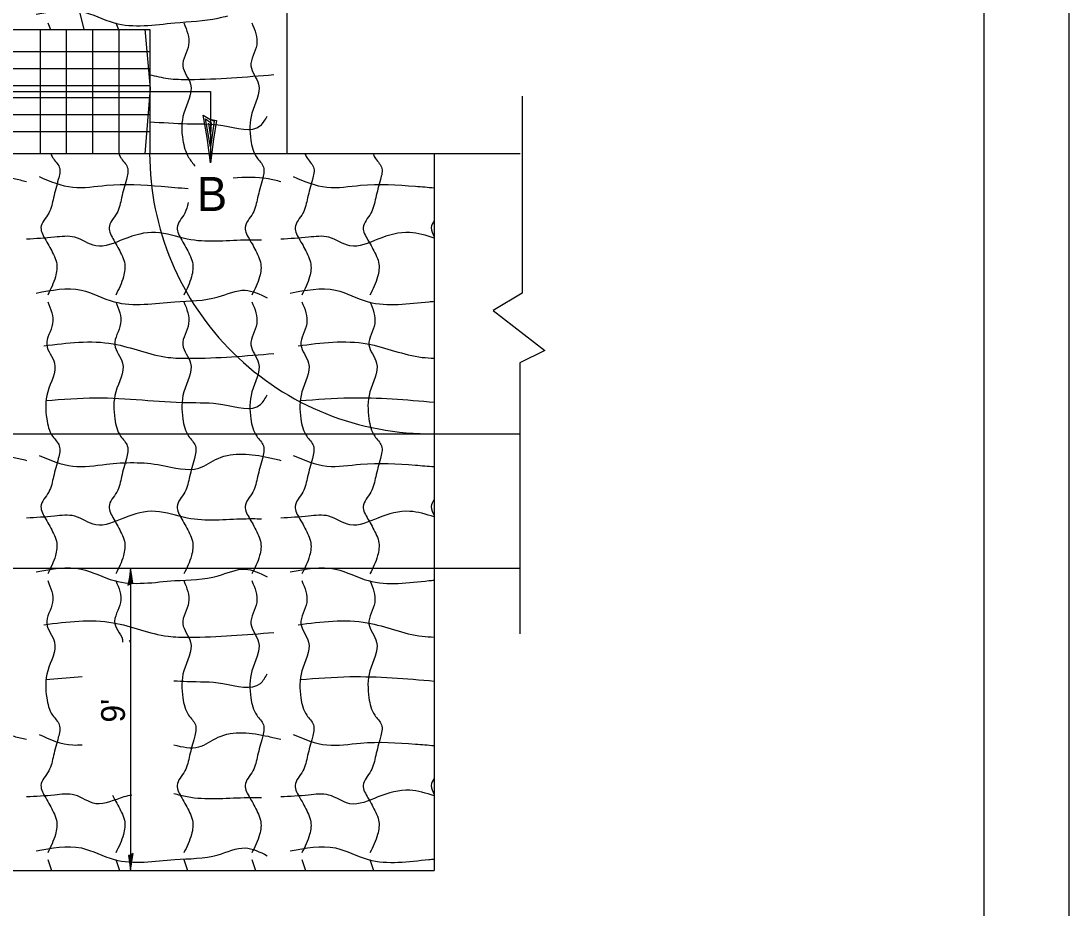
# Model space of a CAD drawing. Extents: x 0 to 2.83, y -0.08 to 1.83.
# Drawn here: x 2.32 to 2.833, y 0.79 to 1.224 of the extents above; entities that cross this region are included whole.
import ezdxf

# ---------------------------------------------------------------- set-up
doc = ezdxf.new("R2010")
doc.units = 0
for name, color, linetype in [('RD_Pr_Roadway_Dimensions', 7, 'Continuous'), ('SH_General_Details', 7, 'Continuous'), ('SH_Printer_Plotting_Border', 7, 'Continuous')]:
    doc.layers.add(name, color=color, linetype=linetype)

msp = doc.modelspace()

# ---------------------------------------------------------------- linework, layer by layer
at = {"layer": 'RD_Pr_Roadway_Dimensions'}
msp.add_line((2.373619460609366, 0.9562506241994598), (2.373619460609366, 0.8080222908655801), dxfattribs=at)
for points in [[(2.373507793949355, 0.9485989575388529), (2.3746494606202435, 0.9488556241991618), (2.3741577939456295, 0.9520906241933503), (2.373619460609366, 0.9562506241994598), (2.373009460614432, 0.9518089575367668), (2.3723261272771254, 0.9479172908666231), (2.373507793949355, 0.9485989575388529), (2.374262793944587, 0.9489406241970756), (2.373612793949057, 0.9534556242028871), (2.3727461272744432, 0.9485206242005029), (2.373717793948014, 0.9492489575343825), (2.3735861272877052, 0.9513222908573845), (2.373284460610707, 0.9493272908727327)], [(2.3737311272686314, 0.8156739575269321), (2.3725894606178595, 0.8154172908666232), (2.373081127272357, 0.8121822908716896), (2.373619460609366, 0.8080222908655801), (2.3742294606035546, 0.8124639575282732), (2.374912793940861, 0.8163556241991617), (2.3737311272686314, 0.8156739575269321), (2.3729761272734, 0.8153322908679643), (2.3736261272696746, 0.8108172908621528), (2.3744927939442886, 0.815752290864537), (2.3735211272699726, 0.8150239575306574), (2.373652793950398, 0.8129506242076554), (2.3739544606072798, 0.8149456241923072)]]:
    msp.add_lwpolyline(points, dxfattribs=at)
at = {"layer": 'SH_General_Details'}
for p, q in [((2.833327666666666, 0), (2.833327666666666, 1.8333333334922792)), ((2.4502094606025113, 1.4962289575340846), (2.4502094606025113, 1.1593989575306574)), ((2.3330261272853208, 1.2233472908737757), (2.334306127276827, 1.2200456241967776)), ((2.3663594606189027, 1.2233472908737757), (2.367639460609664, 1.2200456241967776)), ((1.8667627939445868, 1.2200456241967776), (2.3829661272829368, 1.2200456241967776)), ((2.3292994606165185, 1.2202172908584275), (2.3292994606165185, 1.1912006242076554)), ((2.342132793949355, 1.2202172908584275), (2.342132793949355, 1.1912006242076554)), ((2.3549661272829367, 1.2202172908584275), (2.3549661272829367, 1.1912006242076554)), ((2.3677994606165185, 1.2202172908584275), (2.3677994606165185, 1.1912006242076554)), ((2.380632793949355, 1.2202172908584275), (2.383132793949355, 1.1912006242076554)), ((2.3829661272829368, 1.2200456241967776), (2.3829661272829368, 1.1593989575306574)), ((2.2181627939408615, 1.2093839575248457), (2.383132793949355, 1.2093839575248457)), ((2.2181627939408615, 1.2010506241920091), (2.383132793949355, 1.2010506241920091)), ((2.2181627939408615, 1.1927172908584276), (2.383132793949355, 1.1927172908584276)), ((2.3292994606165185, 1.1912006242076554), (2.3292994606165185, 1.1592272908690073)), ((2.342132793949355, 1.1912006242076554), (2.342132793949355, 1.1592272908690073)), ((2.3549661272829367, 1.1912006242076554), (2.3549661272829367, 1.1592272908690073)), ((2.3677994606165185, 1.1912006242076554), (2.3677994606165185, 1.1592272908690073)), ((2.383132793949355, 1.1912006242076554), (2.380632793949355, 1.1592272908690073)), ((1.8369211272863641, 1.1897222908737757), (2.4128077939419046, 1.1897222908737757)), ((2.2181627939408615, 1.1867272908690074), (2.383132793949355, 1.1867272908690074)), ((2.4128077939419046, 1.1897222908737757), (2.4128077939419046, 1.154770624200503)), ((2.565387793944587, 1.1875056241946915), (2.565387793944587, 1.0909156242015459)), ((2.2181627939408615, 1.1783939575354256), (2.383132793949355, 1.1783939575354256)), ((2.2181627939408615, 1.1700606242018439), (2.383132793949355, 1.1700606242018439)), ((1.8667627939445868, 1.1593989575306574), (2.3829661272829368, 1.1593989575306574)), ((2.3829661272829368, 1.1593989575306574), (2.5645377939408616, 1.1593989575306574)), ((2.522382793949355, 1.1593989575306574), (2.522382793949355, 0.8080222908655801)), ((2.565387793944587, 1.0909156242015459), (2.551167793936093, 1.082378957529614)), ((2.551167793936093, 1.082378957529614), (2.5765594606069815, 1.062868957539151)), ((2.5765594606069815, 1.062868957539151), (2.564371127274443, 1.0567672908703485)), ((2.564371127274443, 1.0567672908703485), (2.564371127274443, 0.9239522908727327)), ((2.564697793946971, 1.0218822908597687), (2.2421527939503982, 1.0218822908597687)), ((1.6847711272699728, 0.9562506241994598), (2.564277793950398, 0.9562506241994598)), ((2.372956127272357, 0.9210006241994598), (2.3734244606165182, 0.9198739575343826)), ((2.3320794606072797, 0.9016339575248459), (2.3498394606178596, 0.9031089575293162)), ((2.3330261272853208, 0.8134472908573844), (2.334816127286662, 0.8080222908655801)), ((2.3663594606189027, 0.8134472908573844), (2.3681494606202436, 0.8080222908655801)), ((2.3996927939517394, 0.8134472908573844), (2.4014827939538255, 0.8080222908655801)), ((2.433026127285321, 0.8134472908573844), (2.434816127286662, 0.8080222908655801)), ((2.4575194606048956, 0.8134472908573844), (2.4593094606069816, 0.8080222908655801)), ((2.490852793938477, 0.8134472908573844), (2.4926427939398184, 0.8080222908655801)), ((1.7273444606130912, 0.8080222908655801), (2.522382793949355, 0.8080222908655801))]:
    msp.add_line(p, q, dxfattribs=at)
msp.add_lwpolyline([(0.16666099999999995, 1.791666666825613), (2.791661000019868, 1.791666666825613), (2.791661000019868, 0.04166666682561239), (0.16666099999999995, 0.04166666682561239)], close=True, dxfattribs=at)
msp.add_lwpolyline([(2.412494460609366, 1.1761956241923073), (2.415691127286662, 1.1754772908690074), (2.4143144606022133, 1.1664189575317003), (2.4128077939419046, 1.154770624200503), (2.4110994606083227, 1.1672072908679643), (2.4091861272720587, 1.1781039575340846), (2.412494460609366, 1.1761956241923073), (2.4146077939538255, 1.1752389575245479), (2.4127877939408613, 1.1625972908737756), (2.4103611272839798, 1.176415624201546), (2.413082793937434, 1.1743756241994598), (2.4127144606178597, 1.1685706241923073), (2.411869460609366, 1.1741572908560434)], dxfattribs=at)
for centre, radius, start, end in [((3.3957483897475496, 1.473383689582596), 1.0752650921392504, 179.45634444444454, 193.62727222222233), ((2.5204799016980424, 1.1595546143847206), 0.13751597066666663, 180.06536666666668, 270.79264166666667)]:
    msp.add_arc(centre, radius, start, end, dxfattribs=at)
for points in [[(2.3273661272792117, 1.2275939575235046), (2.3495327939456296, 1.2290072908597687), (2.365566127286662, 1.2233472908737757), (2.39527279393505, 1.2233472908737757), (2.416492793944289, 1.2257072908679643), (2.4213061272768273, 1.2268522908690074)], [(2.3996927939517394, 1.2233472908737757), (2.4020527939466727, 1.212627290864537), (2.399219460613091, 1.2022539575296143), (2.4029927939442888, 1.1932939575317003), (2.3996927939517394, 1.17914729086558), (2.399219460613091, 1.1659406241970756), (2.4020527939466727, 1.1574539575378098), (2.4052494606045975, 1.153115624189625)], [(2.433026127285321, 1.2233472908737757), (2.4353861272795094, 1.212627290864537), (2.4325527939466727, 1.2022539575296143), (2.436326127277125, 1.1932939575317003), (2.433026127285321, 1.17914729086558), (2.4325527939466727, 1.1659406241970756), (2.4353861272795094, 1.1574539575378098), (2.438686127272059, 1.1527339575293163), (2.4382127939527822, 1.146607290864239), (2.4358527939384773, 1.1376472908655801), (2.4334994606045974, 1.1301006242039302), (2.4297261272734, 1.1230272908608117), (2.4320794606072798, 1.1168939575354258), (2.4358527939384773, 1.1098206241923072), (2.437266127274741, 1.1060539575415351), (2.4367994606165184, 1.0989739575388529), (2.433026127285321, 1.0900139575401941)], [(2.3829661272829368, 1.1979706242086985), (2.3919727939432454, 1.1961206242042282), (2.4023461272781685, 1.19564729086558), (2.443846127278168, 1.1980072908597685)], [(2.3829661272829368, 1.17494395752723), (2.4014061272805525, 1.1739606241981186), (2.4188527939384774, 1.173013957540194), (2.437246127274443, 1.173013957540194), (2.440546127286364, 1.1777272908690073)], [(2.33453279394563, 1.1593989575306574), (2.3353861272795093, 1.1574539575378098), (2.3386861272720587, 1.1527339575293163), (2.338212793952782, 1.146607290864239), (2.3358527939384772, 1.1376472908655801), (2.3334994606045973, 1.1301006242039302), (2.3297261272734, 1.1230272908608117), (2.3320794606072797, 1.1168939575354258), (2.3358527939384772, 1.1098206241923072), (2.337266127274741, 1.1060539575415351), (2.3367994606165183, 1.0989739575388529), (2.3330261272853208, 1.0900139575401941)], [(2.3678661272792114, 1.1593989575306574), (2.3687194606130912, 1.1574539575378098), (2.3720194606048954, 1.1527339575293163), (2.371546127286364, 1.146607290864239), (2.3691861272720587, 1.1376472908655801), (2.366832793937434, 1.1301006242039302), (2.3630594606069817, 1.1230272908608117), (2.3654127939408616, 1.1168939575354258), (2.3691861272720587, 1.1098206241923072), (2.370599460608323, 1.1060539575415351), (2.370132793949355, 1.0989739575388529), (2.3663594606189027, 1.0900139575401941)], [(2.459026127285321, 1.1593989575306574), (2.4598794606192005, 1.1574539575378098), (2.46317946061175, 1.1527339575293163), (2.462706127272357, 1.146607290864239), (2.4603461272781684, 1.1376472908655801), (2.4579927939442885, 1.1301006242039302), (2.454219460613091, 1.1230272908608117), (2.456572793946971, 1.1168939575354258), (2.4603461272781684, 1.1098206241923072), (2.461759460614432, 1.1060539575415351), (2.461292793936093, 1.0989739575388529), (2.4575194606048956, 1.0900139575401941)], [(2.4923594606189026, 1.1593989575306574), (2.4932127939527824, 1.1574539575378098), (2.4965127939445866, 1.1527339575293163), (2.4960394606059384, 1.146607290864239), (2.49367946061175, 1.1376472908655801), (2.491326127277125, 1.1301006242039302), (2.487552793946673, 1.1230272908608117), (2.4899061272805527, 1.1168939575354258), (2.49367946061175, 1.1098206241923072), (2.495092793948014, 1.1060539575415351), (2.4946261272696746, 1.0989739575388529), (2.490852793938477, 1.0900139575401941)], [(2.2158294606072797, 1.1434506242076554), (2.220792793936093, 1.1428339575330415), (2.2372994606165184, 1.1437739575306574), (2.26417946061175, 1.1433072908716895), (2.282566127286662, 1.1418939575354257), (2.2919994606045977, 1.146607290864239), (2.316526127285321, 1.147080624202887), (2.322652793950398, 1.1456606242063143)], [(2.3287794606154755, 1.1480206242005029), (2.3452861272757843, 1.1428339575330415), (2.361792793936093, 1.1437739575306574), (2.388672793951441, 1.1433072908716895), (2.401816127286662, 1.1421822908716897)], [(2.423859460618903, 1.1475006241994599), (2.4410194606048954, 1.147080624202887), (2.447146127269973, 1.1456606242063143)], [(2.45327279393505, 1.1480206242005029), (2.4697794606154755, 1.1428339575330415), (2.4862861272757844, 1.1437739575306574), (2.513166127271016, 1.1433072908716895), (2.522382793949355, 1.1425722908573845)], [(2.401816127286662, 1.135280624190966), (2.400166127271016, 1.1301006242039302), (2.3963927939398184, 1.1230272908608117), (2.398746127274443, 1.1168939575354258), (2.4025194606048954, 1.1098206241923072), (2.4039327939419044, 1.1060539575415351), (2.4034661272829365, 1.0989739575388529), (2.3996927939517394, 1.0900139575401941)], [(2.522382793949355, 1.1264656241933504), (2.5208861272795096, 1.1230272908608117), (2.522382793949355, 1.1185622908669213)], [(2.4377127939527825, 1.1168939575354258), (2.4292261272734, 1.1168939575354258), (2.4014061272805525, 1.1173672908740737), (2.3858394606178597, 1.120667290866623), (2.370279460615475, 1.1173672908740737), (2.356606127268632, 1.1140672908621527), (2.3462261272734, 1.1183139575319985), (2.3363261272771254, 1.1183139575319985), (2.322652793950398, 1.1173672908740737)], [(2.522382793949355, 1.1179456241923071), (2.510332793937434, 1.120667290866623), (2.49477279393505, 1.1173672908740737), (2.481099460608323, 1.1140672908621527), (2.470719460613091, 1.1183139575319985), (2.4608194606168166, 1.1183139575319985), (2.447146127269973, 1.1173672908740737)], [(2.3273661272792117, 1.0909606241981187), (2.3495327939456296, 1.0923739575343825), (2.365566127286662, 1.0867139575282732), (2.39527279393505, 1.0867139575282732), (2.416492793944289, 1.0890739575224617), (2.429699460612048, 1.0923739575343825), (2.440546127286364, 1.0886006242039301)], [(2.451859460618903, 1.0909606241981187), (2.474026127285321, 1.0923739575343825), (2.4900594606069815, 1.0867139575282732), (2.519766127274741, 1.0867139575282732), (2.522382793949355, 1.086935624201844)], [(2.3330261272853208, 1.0867139575282732), (2.3353861272795093, 1.075993957539151), (2.332552793946673, 1.065620624204228), (2.3363261272771254, 1.0566606242063143), (2.3330261272853208, 1.042513957540194), (2.332552793946673, 1.0293072908716896), (2.3353861272795093, 1.0208206241923072), (2.3386861272720587, 1.01610062420393), (2.338212793952782, 1.0099739575388529), (2.3358527939384772, 1.001013957540194), (2.3334994606045973, 0.9934672908584276), (2.3297261272734, 0.9863939575354257), (2.3320794606072797, 0.9802606241899231), (2.3358527939384772, 0.9731872908669212), (2.337266127274741, 0.9694206241967775), (2.3367994606165183, 0.9623406241933503), (2.3330261272853208, 0.9533806241946914)], [(2.3663594606189027, 1.0867139575282732), (2.3687194606130912, 1.075993957539151), (2.3658861272795093, 1.065620624204228), (2.369659460610707, 1.0566606242063143), (2.3663594606189027, 1.042513957540194), (2.3658861272795093, 1.0293072908716896), (2.3687194606130912, 1.0208206241923072), (2.3720194606048954, 1.01610062420393), (2.371546127286364, 1.0099739575388529), (2.3691861272720587, 1.001013957540194), (2.366832793937434, 0.9934672908584276), (2.3630594606069817, 0.9863939575354257), (2.3654127939408616, 0.9802606241899231), (2.3691861272720587, 0.9731872908669212), (2.370599460608323, 0.9694206241967775), (2.370132793949355, 0.9623406241933503), (2.3663594606189027, 0.9533806241946914)], [(2.3996927939517394, 1.0867139575282732), (2.4020527939466727, 1.075993957539151), (2.399219460613091, 1.065620624204228), (2.4029927939442888, 1.0566606242063143), (2.3996927939517394, 1.042513957540194), (2.399219460613091, 1.0293072908716896), (2.4020527939466727, 1.0208206241923072), (2.4053527939384773, 1.01610062420393), (2.4048794606192008, 1.0099739575388529), (2.4025194606048954, 1.001013957540194), (2.400166127271016, 0.9934672908584276), (2.3963927939398184, 0.9863939575354257), (2.398746127274443, 0.9802606241899231), (2.4025194606048954, 0.9731872908669212), (2.4039327939419044, 0.9694206241967775), (2.4034661272829365, 0.9623406241933503), (2.3996927939517394, 0.9533806241946914)], [(2.433026127285321, 1.0867139575282732), (2.4353861272795094, 1.075993957539151), (2.4325527939466727, 1.065620624204228), (2.436326127277125, 1.0566606242063143), (2.433026127285321, 1.042513957540194), (2.4325527939466727, 1.0293072908716896), (2.4353861272795094, 1.0208206241923072), (2.438686127272059, 1.01610062420393), (2.4382127939527822, 1.0099739575388529), (2.4358527939384773, 1.001013957540194), (2.4334994606045974, 0.9934672908584276), (2.4297261272734, 0.9863939575354257), (2.4320794606072798, 0.9802606241899231), (2.4358527939384773, 0.9731872908669212), (2.437266127274741, 0.9694206241967775), (2.4367994606165184, 0.9623406241933503), (2.433026127285321, 0.9533806241946914)], [(2.4575194606048956, 1.0867139575282732), (2.4598794606192005, 1.075993957539151), (2.457046127286364, 1.065620624204228), (2.4608194606168166, 1.0566606242063143), (2.4575194606048956, 1.042513957540194), (2.457046127286364, 1.0293072908716896), (2.4598794606192005, 1.0208206241923072), (2.46317946061175, 1.01610062420393), (2.462706127272357, 1.0099739575388529), (2.4603461272781684, 1.001013957540194), (2.4579927939442885, 0.9934672908584276), (2.454219460613091, 0.9863939575354257), (2.456572793946971, 0.9802606241899231), (2.4603461272781684, 0.9731872908669212), (2.461759460614432, 0.9694206241967775), (2.461292793936093, 0.9623406241933503), (2.4575194606048956, 0.9533806241946914)], [(2.490852793938477, 1.0867139575282732), (2.4932127939527824, 1.075993957539151), (2.4903794606192005, 1.065620624204228), (2.494152793950398, 1.0566606242063143), (2.490852793938477, 1.042513957540194), (2.4903794606192005, 1.0293072908716896), (2.4932127939527824, 1.0208206241923072), (2.4965127939445866, 1.01610062420393), (2.4960394606059384, 1.0099739575388529), (2.49367946061175, 1.001013957540194), (2.491326127277125, 0.9934672908584276), (2.487552793946673, 0.9863939575354257), (2.4899061272805527, 0.9802606241899231), (2.49367946061175, 0.9731872908669212), (2.495092793948014, 0.9694206241967775), (2.4946261272696746, 0.9623406241933503), (2.490852793938477, 0.9533806241946914)], [(2.331139460609664, 1.0651472908655801), (2.3650927939480137, 1.0660939575235047), (2.3919727939432454, 1.0594872908594706), (2.4023461272781685, 1.059013957540194), (2.443846127278168, 1.0613739575343826)], [(2.455632793949355, 1.0651472908655801), (2.489586127287705, 1.0660939575235047), (2.5164661272829365, 1.0594872908594706), (2.522382793949355, 1.0590606242018439)], [(2.3320794606072797, 1.0382672908703485), (2.356606127268632, 1.0396806242066123), (2.4014061272805525, 1.0373272908727327), (2.4188527939384774, 1.0363806241946913), (2.437246127274443, 1.0363806241946913), (2.440546127286364, 1.0410939575235048)], [(2.456572793946971, 1.0382672908703485), (2.481099460608323, 1.0396806242066123), (2.522382793949355, 1.0375156242052712)], [(2.2158294606072797, 1.0068172908621529), (2.220792793936093, 1.0062006242076555), (2.2372994606165184, 1.0071406242052712), (2.26417946061175, 1.0066739575269321), (2.282566127286662, 1.0052606241899231), (2.2919994606045977, 1.0099739575388529), (2.316526127285321, 1.0104472908573845), (2.322652793950398, 1.0090272908608118)], [(2.3287794606154755, 1.011387290875117), (2.3452861272757843, 1.0062006242076555), (2.361792793936093, 1.0071406242052712), (2.388672793951441, 1.0066739575269321), (2.4070594606069817, 1.0052606241899231), (2.416492793944289, 1.0099739575388529), (2.4410194606048954, 1.0104472908573845), (2.447146127269973, 1.0090272908608118)], [(2.45327279393505, 1.011387290875117), (2.4697794606154755, 1.0062006242076555), (2.4862861272757844, 1.0071406242052712), (2.513166127271016, 1.0066739575269321), (2.522382793949355, 1.0059389575319984)], [(2.522382793949355, 0.9898322908679643), (2.5208861272795096, 0.9863939575354257), (2.522382793949355, 0.9819289575415352)], [(2.4377127939527825, 0.9802606241899231), (2.4292261272734, 0.9802606241899231), (2.4014061272805525, 0.9807339575293162), (2.3858394606178597, 0.9840339575412371), (2.370279460615475, 0.9807339575293162), (2.356606127268632, 0.9774339575367668), (2.3462261272734, 0.9816806242066124), (2.3363261272771254, 0.9816806242066124), (2.322652793950398, 0.9807339575293162)], [(2.522382793949355, 0.9813122908669212), (2.510332793937434, 0.9840339575412371), (2.49477279393505, 0.9807339575293162), (2.481099460608323, 0.9774339575367668), (2.470719460613091, 0.9816806242066124), (2.4608194606168166, 0.9816806242066124), (2.447146127269973, 0.9807339575293162)], [(2.3273661272792117, 0.9543272908727326), (2.3495327939456296, 0.955740624189625), (2.365566127286662, 0.9500806242028871), (2.39527279393505, 0.9500806242028871), (2.416492793944289, 0.9524406241970756), (2.429699460612048, 0.955740624189625), (2.440546127286364, 0.9519672908584276)], [(2.451859460618903, 0.9543272908727326), (2.474026127285321, 0.955740624189625), (2.4900594606069815, 0.9500806242028871), (2.519766127274741, 0.9500806242028871), (2.522382793949355, 0.9503022908570864)], [(2.3330261272853208, 0.9500806242028871), (2.3353861272795093, 0.9393606241943934), (2.332552793946673, 0.9289872908594706), (2.3363261272771254, 0.9200272908608117), (2.3330261272853208, 0.9058806241946914), (2.332552793946673, 0.892673957526932), (2.3353861272795093, 0.8841872908669212), (2.3386861272720587, 0.8794672908584276), (2.338212793952782, 0.8733406241933503), (2.3358527939384772, 0.8643806241946914), (2.3334994606045973, 0.8568339575330415), (2.3297261272734, 0.849760624189923), (2.3320794606072797, 0.843627290864537), (2.3358527939384772, 0.8365539575415352), (2.337266127274741, 0.8327872908713916), (2.3367994606165183, 0.8257072908679642), (2.3330261272853208, 0.8167472908693054)], [(2.3663594606189027, 0.9500806242028871), (2.3687194606130912, 0.9393606241943934), (2.3658861272795093, 0.9289872908594706), (2.369659460610707, 0.9200272908608117), (2.3696444606048956, 0.9198739575343826)], [(2.3996927939517394, 0.9500806242028871), (2.4020527939466727, 0.9393606241943934), (2.399219460613091, 0.9289872908594706), (2.4029927939442888, 0.9200272908608117), (2.3996927939517394, 0.9058806241946914), (2.399219460613091, 0.892673957526932), (2.4020527939466727, 0.8841872908669212), (2.4053527939384773, 0.8794672908584276), (2.4048794606192008, 0.8733406241933503), (2.4025194606048954, 0.8643806241946914), (2.400166127271016, 0.8568339575330415), (2.3963927939398184, 0.849760624189923), (2.398746127274443, 0.843627290864537), (2.4025194606048954, 0.8365539575415352), (2.4039327939419044, 0.8327872908713916), (2.4034661272829365, 0.8257072908679642), (2.3996927939517394, 0.8167472908693054)], [(2.433026127285321, 0.9500806242028871), (2.4353861272795094, 0.9393606241943934), (2.4325527939466727, 0.9289872908594706), (2.436326127277125, 0.9200272908608117), (2.433026127285321, 0.9058806241946914), (2.4325527939466727, 0.892673957526932), (2.4353861272795094, 0.8841872908669212), (2.438686127272059, 0.8794672908584276), (2.4382127939527822, 0.8733406241933503), (2.4358527939384773, 0.8643806241946914), (2.4334994606045974, 0.8568339575330415), (2.4297261272734, 0.849760624189923), (2.4320794606072798, 0.843627290864537), (2.4358527939384773, 0.8365539575415352), (2.437266127274741, 0.8327872908713916), (2.4367994606165184, 0.8257072908679642), (2.433026127285321, 0.8167472908693054)], [(2.4575194606048956, 0.9500806242028871), (2.4598794606192005, 0.9393606241943934), (2.457046127286364, 0.9289872908594706), (2.4608194606168166, 0.9200272908608117), (2.4575194606048956, 0.9058806241946914), (2.457046127286364, 0.892673957526932), (2.4598794606192005, 0.8841872908669212), (2.46317946061175, 0.8794672908584276), (2.462706127272357, 0.8733406241933503), (2.4603461272781684, 0.8643806241946914), (2.4579927939442885, 0.8568339575330415), (2.454219460613091, 0.849760624189923), (2.456572793946971, 0.843627290864537), (2.4603461272781684, 0.8365539575415352), (2.461759460614432, 0.8327872908713916), (2.461292793936093, 0.8257072908679642), (2.4575194606048956, 0.8167472908693054)], [(2.490852793938477, 0.9500806242028871), (2.4932127939527824, 0.9393606241943934), (2.4903794606192005, 0.9289872908594706), (2.494152793950398, 0.9200272908608117), (2.490852793938477, 0.9058806241946914), (2.4903794606192005, 0.892673957526932), (2.4932127939527824, 0.8841872908669212), (2.4965127939445866, 0.8794672908584276), (2.4960394606059384, 0.8733406241933503), (2.49367946061175, 0.8643806241946914), (2.491326127277125, 0.8568339575330415), (2.487552793946673, 0.849760624189923), (2.4899061272805527, 0.843627290864537), (2.49367946061175, 0.8365539575415352), (2.495092793948014, 0.8327872908713916), (2.4946261272696746, 0.8257072908679642), (2.490852793938477, 0.8167472908693054)], [(2.331139460609664, 0.9285139575401941), (2.3650927939480137, 0.9294606241981187), (2.3919727939432454, 0.9228539575340846), (2.4023461272781685, 0.9223806241946915), (2.443846127278168, 0.924740624189625)], [(2.455632793949355, 0.9285139575401941), (2.489586127287705, 0.9294606241981187), (2.5164661272829365, 0.9228539575340846), (2.522382793949355, 0.9224272908570864)], [(2.3947277939384772, 0.9010522908570865), (2.4014061272805525, 0.90069395752723), (2.4188527939384774, 0.8997472908693054), (2.437246127274443, 0.8997472908693054), (2.440546127286364, 0.9044606241981187)], [(2.456572793946971, 0.9016339575248459), (2.481099460608323, 0.9030472908618548), (2.522382793949355, 0.9008822908597687)], [(2.2042861272757843, 0.8747539575296143), (2.220792793936093, 0.8695672908621528), (2.2372994606165184, 0.8705072908597686), (2.26417946061175, 0.8700406242015459), (2.282566127286662, 0.868627290864537), (2.2919994606045977, 0.8733406241933503), (2.316526127285321, 0.8738139575319984), (2.322652793950398, 0.8723939575354257)], [(2.3287794606154755, 0.8747539575296143), (2.3452861272757843, 0.8695672908621528), (2.3498394606178596, 0.8696989575224616)], [(2.3947277939384772, 0.8696322908597687), (2.4070594606069817, 0.868627290864537), (2.416492793944289, 0.8733406241933503), (2.4410194606048954, 0.8738139575319984), (2.447146127269973, 0.8723939575354257)], [(2.45327279393505, 0.8747539575296143), (2.4697794606154755, 0.8695672908621528), (2.4862861272757844, 0.8705072908597686), (2.513166127271016, 0.8700406242015459), (2.522382793949355, 0.8693056242066124)], [(2.522382793949355, 0.8531989575224617), (2.5208861272795096, 0.849760624189923), (2.522382793949355, 0.8452956241967776)], [(2.522382793949355, 0.8446789575415352), (2.510332793937434, 0.8474006241957345), (2.49477279393505, 0.8441006242039302), (2.481099460608323, 0.8408006241920092), (2.470719460613091, 0.8450472908618548), (2.4608194606168166, 0.8450472908618548), (2.447146127269973, 0.8441006242039302)], [(2.3742211272781684, 0.8450006241994598), (2.370279460615475, 0.8441006242039302), (2.356606127268632, 0.8408006241920092), (2.3462261272734, 0.8450472908618548), (2.3363261272771254, 0.8450472908618548), (2.322652793950398, 0.8441006242039302)], [(2.364706127272357, 0.8450006241994598), (2.3654127939408616, 0.843627290864537), (2.3691861272720587, 0.8365539575415352), (2.370599460608323, 0.8327872908713916), (2.370132793949355, 0.8257072908679642), (2.3663594606189027, 0.8167472908693054)], [(2.4377127939527825, 0.843627290864537), (2.4292261272734, 0.843627290864537), (2.4014061272805525, 0.8441006242039302), (2.3947277939384772, 0.8457139575282732)], [(2.3273661272792117, 0.8176939575272301), (2.3495327939456296, 0.8191072908642391), (2.365566127286662, 0.8134472908573844), (2.39527279393505, 0.8134472908573844), (2.416492793944289, 0.8158072908716896), (2.429699460612048, 0.8191072908642391), (2.440546127286364, 0.8153339575330415)], [(2.451859460618903, 0.8176939575272301), (2.474026127285321, 0.8191072908642391), (2.4900594606069815, 0.8134472908573844), (2.519766127274741, 0.8134472908573844), (2.522382793949355, 0.8136689575317004)]]:
    msp.add_spline(points, degree=3, dxfattribs=at)
at = {"layer": 'SH_Printer_Plotting_Border'}
msp.add_lwpolyline([(-5.666646798514799e-06, 0), (2.8333276668454803, 0), (2.8333276668454803, 1.8333333334922792), (-5.666646798514799e-06, 1.8333333334922792)], close=True, dxfattribs=at)

# ---------------------------------------------------------------- texts
at = {"layer": 'RD_Pr_Roadway_Dimensions'}
msp.add_text("9'", height=0.011666669999999999, rotation=90, dxfattribs=at).set_placement((2.37085358177181, 0.880546424514886))
at = {"layer": 'SH_General_Details'}
msp.add_text('B', height=0.016666670000000005, dxfattribs=at).set_placement((2.4060511335547954, 1.1311889575319984))

doc.saveas('drawing.dxf')
